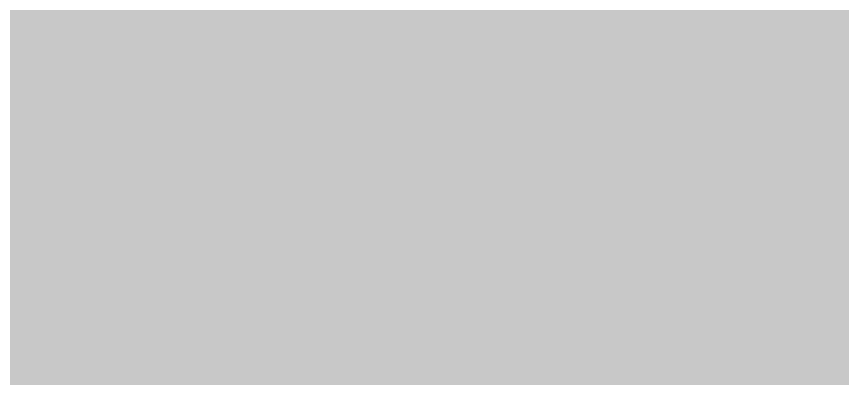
# Model space of a CAD drawing. Header units: metres. Extents: x 1956498 to 1957612, y 2277909 to 2278547.
# Drawn here: x 1957462.0318 to 1957462.4094, y 2278066.6773 to 2278066.8429 of the extents above; entities that cross this region are included whole.
import ezdxf
from ezdxf.enums import TextEntityAlignment as Align

# ---------------------------------------------------------------- set-up
doc = ezdxf.new("R2010")
doc.units = ezdxf.units.M
doc.layers.add('UBS-100-Clôture', color=30, linetype='LIMITE1')
doc.layers.add('UBS-100-Postes', color=8, linetype='Continuous')
doc.styles.get("Standard").update_dxf_attribs({"font": 'verdana.ttf'})
doc.linetypes.add('LIMITE1', pattern='A,6.35,-2.54,[133,ltypeshp.shx,S=2.54,R=0,X=-2.54,Y=0],-2.54,25.4', length=36.83)

# ---------------------------------------------------------------- blocks, each defined once
blk = doc.blocks.new('PdL')
at = {"true_color": 0xb0c4d8, "transparency": 33554687}
blk.add_hatch(color=9, dxfattribs=at).paths.add_polyline_path([(0.09904, 2.32454), (5.09826, 2.32264), (5.09643, -0.25999), (0.09722, -0.25808)])
at = {"color": 7, "transparency": 33554687}
blk.add_attdef('NUMERO', text='', height=1, dxfattribs=at).set_placement((3.83339, 0.9778), align=Align.MIDDLE_LEFT)

msp = doc.modelspace()

# ---------------------------------------------------------------- linework, layer by layer
at = {"layer": 'UBS-100-Clôture', "color": 30, "ltscale": 0.1, "true_color": 0xf26722, "transparency": 33554687, "const_width": 0.2}
msp.add_lwpolyline([(1957452.10861, 2278234.20834), (1957472.78211, 2278172.78773), (1957482.60391, 2278143.01665), (1957491.43073, 2278124.53938), (1957501.91196, 2278087.4138, -0.474925), (1957486.75018, 2278065.86129), (1957466.44478, 2278064.20257), (1957466.22766, 2278066.88381), (1957461.24489, 2278066.47868), (1957461.46217, 2278063.79555), (1957439.48752, 2278062.00048), (1957103.22307, 2278049.50956)], format="xyb", dxfattribs=at)

# ---------------------------------------------------------------- block references
at = {"layer": 'UBS-100-Postes', "transparency": 33554687, "rotation": 4.67003081057383}
msp.add_blockref('PdL', (1957461.12698, 2278066.728), dxfattribs=at)

doc.saveas('drawing.dxf')
